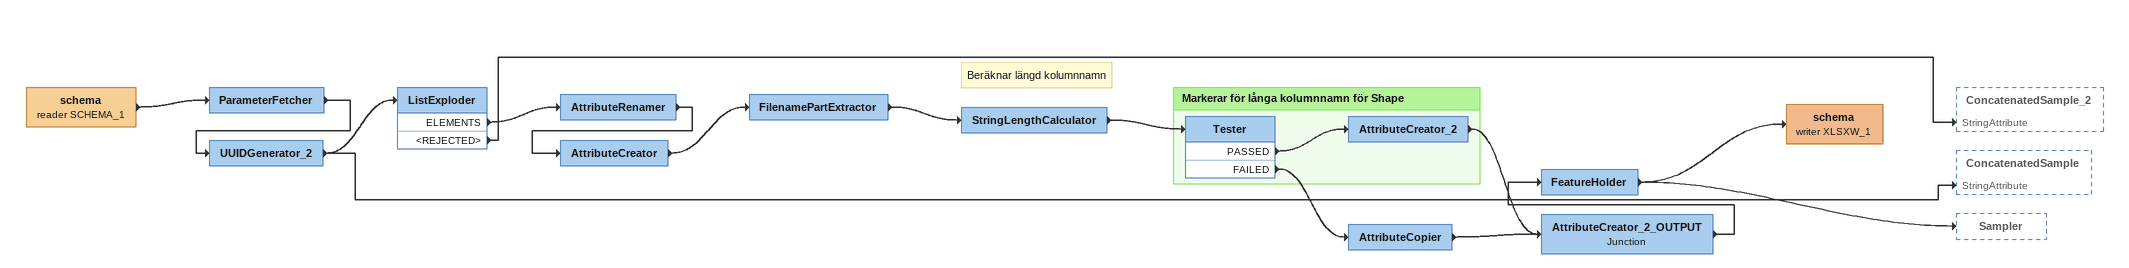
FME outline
schema (reader SCHEMA_1)
    -> ParameterFetcher
ParameterFetcher
    -> UUIDGenerator_2
UUIDGenerator_2
    -> ListExploder
    -> ConcatenatedSample [StringAttribute]
ListExploder
    ELEMENTS -> AttributeRenamer
    <REJECTED> -> ConcatenatedSample_2 [StringAttribute]
AttributeRenamer
    -> AttributeCreator
AttributeCreator
    -> FilenamePartExtractor
FilenamePartExtractor
    -> StringLengthCalculator
Note: Beräknar längd kolumnnamn
StringLengthCalculator
    -> Tester
AttributeCopier
    -> AttributeCreator_2_OUTPUT
AttributeCreator_2_OUTPUT: Junction
    -> FeatureHolder
FeatureHolder
    -> Sampler
    -> schema (writer XLSXW_1)
schema (writer XLSXW_1)

Bookmark: Markerar för långa kolumnnamn för Shape
Tester
    PASSED -> AttributeCreator_2
    FAILED -> AttributeCopier
AttributeCreator_2
    -> AttributeCreator_2_OUTPUT
